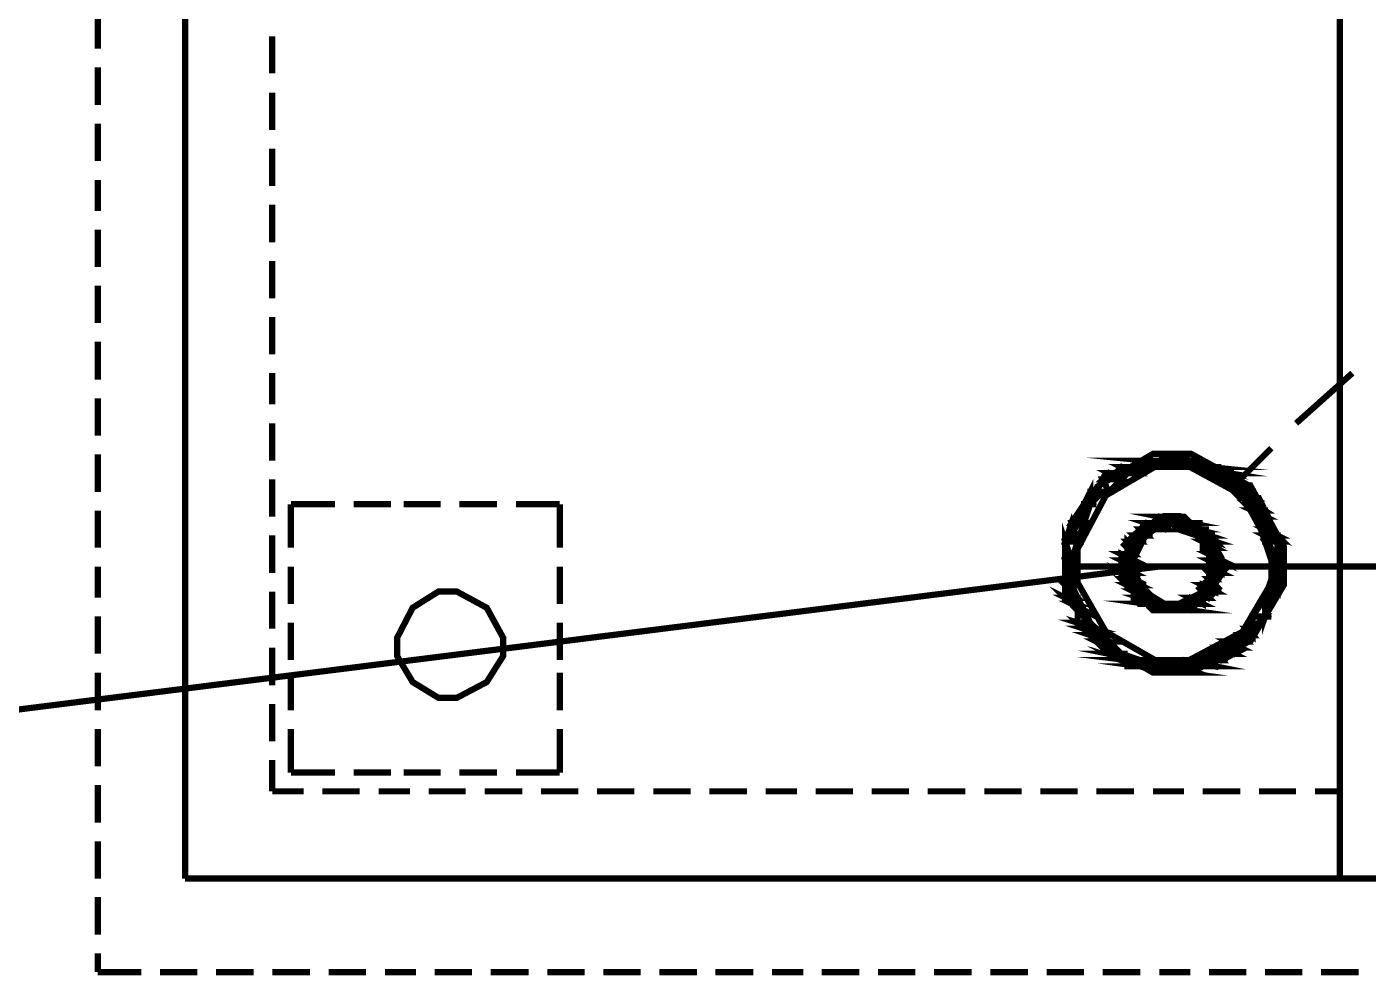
# Model space of a CAD drawing. Extents: x 219 to 1226, y 175 to 465.
# Drawn here: x 942.64 to 951.75, y 291.18 to 297.62 of the extents above; entities that cross this region are included whole.
import ezdxf

# ---------------------------------------------------------------- set-up
doc = ezdxf.new("R2010")
doc.units = 0
doc.header["$MEASUREMENT"] = 0
for name, color, linetype in [('C00-00-00-BLACK', 7, 'Continuous'), ('C00-7E-FF', 150, 'Continuous'), ('CFF-00-00', 1, 'Continuous')]:
    doc.layers.add(name, color=color, linetype=linetype)

msp = doc.modelspace()

# ---------------------------------------------------------------- linework, layer by layer
at = {"layer": 'C00-00-00-BLACK', "const_width": 0.0423}
for points in [[(951.5584, 291.8362), (951.5584, 311.8872)], [(943.7144, 307.5212), (943.7144, 291.8362)], [(943.1214, 297.4742), (943.1214, 297.7292)], [(944.3064, 297.3062), (944.3064, 297.5592)], [(943.1214, 297.0912), (943.1214, 297.3472)], [(944.3064, 296.9212), (944.3064, 297.1752)], [(943.1214, 296.7112), (943.1214, 296.9642)], [(944.3064, 296.5412), (944.3064, 296.7952)], [(943.1214, 296.3722), (943.1214, 296.5822)], [(944.3064, 296.1592), (944.3064, 296.4142)], [(943.1214, 295.9902), (943.1214, 296.2452)], [(944.3064, 295.7792), (944.3064, 296.0322)], [(943.1214, 295.6102), (943.1214, 295.8632)], [(944.3064, 295.3972), (944.3064, 295.6522)], [(943.1214, 295.2252), (943.1214, 295.4832)], [(944.3064, 295.0572), (944.3064, 295.2702)], [(943.1214, 294.8452), (943.1214, 295.0982)], [(944.3064, 294.6752), (944.3064, 294.9292)], [(943.1214, 294.4632), (943.1214, 294.7182)], [(944.3064, 294.2952), (944.3064, 294.5482)], [(944.4334, 294.3792), (944.4334, 294.0832)], [(944.7324, 294.3792), (944.4334, 294.3792)], [(945.1124, 294.3792), (944.8594, 294.3792)], [(945.4514, 294.3792), (945.1984, 294.3792)], [(945.8334, 294.3792), (945.5784, 294.3792)], [(946.2594, 294.3792), (945.9634, 294.3792)], [(946.2594, 294.0832), (946.2594, 294.3792)], [(943.1214, 294.0832), (943.1214, 294.3362)], [(944.3064, 293.9132), (944.3064, 294.1672)], [(943.1214, 293.7442), (943.1214, 293.9562)], [(944.4334, 293.9562), (944.4334, 293.7022)], [(946.2594, 293.7022), (946.2594, 293.9562)], [(944.3064, 293.5332), (944.3064, 293.7862)], [(943.1214, 293.3632), (943.1214, 293.6172)], [(944.4334, 293.5742), (944.4334, 293.3202)], [(946.2594, 293.3202), (946.2594, 293.5742)], [(944.3064, 293.1482), (944.3064, 293.4052)], [(943.1214, 292.9792), (943.1214, 293.2362)], [(944.4334, 293.2362), (944.4334, 292.9792)], [(946.2594, 292.9792), (946.2594, 293.2362)], [(944.3064, 292.7682), (944.3064, 293.0222)], [(943.1214, 292.5982), (943.1214, 292.8522)], [(944.4334, 292.8522), (944.4334, 292.5562)], [(946.2594, 292.5562), (946.2594, 292.8522)], [(944.3064, 292.4292), (944.3064, 292.6412)], [(944.4334, 292.5562), (944.7324, 292.5562)], [(944.8594, 292.5562), (945.1124, 292.5562)], [(945.1984, 292.5562), (945.4514, 292.5562)], [(945.5784, 292.5562), (945.8334, 292.5562)], [(945.9634, 292.5562), (946.2594, 292.5562)], [(943.1214, 292.2172), (943.1214, 292.4722)], [(944.5204, 292.4292), (944.3064, 292.4292)], [(944.9014, 292.4292), (944.6474, 292.4292)], [(945.2414, 292.4292), (945.0284, 292.4292)], [(945.6214, 292.4292), (945.3684, 292.4292)], [(946.0044, 292.4292), (945.7484, 292.4292)], [(946.3864, 292.4292), (946.1324, 292.4292)], [(946.7664, 292.4292), (946.5134, 292.4292)], [(947.1484, 292.4292), (946.8944, 292.4292)], [(947.5314, 292.4292), (947.2754, 292.4292)], [(947.8704, 292.4292), (947.6584, 292.4292)], [(948.2504, 292.4292), (947.9974, 292.4292)], [(948.6324, 292.4292), (948.3784, 292.4292)], [(949.0154, 292.4292), (948.7594, 292.4292)], [(949.3974, 292.4292), (949.1434, 292.4292)], [(949.7774, 292.4292), (949.5244, 292.4292)], [(950.1594, 292.4292), (949.9044, 292.4292)], [(950.4994, 292.4292), (950.2884, 292.4292)], [(950.8814, 292.4292), (950.6274, 292.4292)], [(951.2614, 292.4292), (951.0084, 292.4292)], [(951.5584, 292.4292), (951.3894, 292.4292)], [(943.1214, 291.8362), (943.1214, 292.0902)], [(943.7144, 291.8362), (957.3694, 291.8362)], [(943.1214, 291.4552), (943.1214, 291.7102)], [(943.1214, 291.2012), (943.1214, 291.3282)], [(943.4174, 291.2012), (943.1214, 291.2012)], [(943.7984, 291.2012), (943.5444, 291.2012)], [(944.1804, 291.2012), (943.9254, 291.2012)], [(944.5634, 291.2012), (944.3064, 291.2012)], [(944.9434, 291.2012), (944.6894, 291.2012)], [(945.2824, 291.2012), (945.0714, 291.2012)], [(945.6644, 291.2012), (945.4094, 291.2012)], [(946.0474, 291.2012), (945.7904, 291.2012)], [(946.4294, 291.2012), (946.1744, 291.2012)], [(946.8094, 291.2012), (946.5554, 291.2012)], [(947.1914, 291.2012), (946.9364, 291.2012)], [(947.5744, 291.2012), (947.3174, 291.2012)], [(947.9134, 291.2012), (947.7004, 291.2012)], [(948.2934, 291.2012), (948.0394, 291.2012)], [(948.6754, 291.2012), (948.4204, 291.2012)], [(949.0584, 291.2012), (948.8014, 291.2012)], [(949.4404, 291.2012), (949.1854, 291.2012)], [(949.8204, 291.2012), (949.5664, 291.2012)], [(950.2024, 291.2012), (949.9474, 291.2012)], [(950.5424, 291.2012), (950.3314, 291.2012)], [(950.9244, 291.2012), (950.6694, 291.2012)], [(951.3044, 291.2012), (951.0504, 291.2012)], [(951.6864, 291.2012), (951.4314, 291.2012)]]:
    msp.add_lwpolyline(points, dxfattribs=at)
for points in [[(951.1774, 293.9562), (951.1774, 294.0922), (950.9544, 294.4992), (950.5494, 294.7212), (950.4154, 294.7212), (950.2884, 294.7212), (949.9114, 294.4992), (949.6934, 294.0922), (949.6934, 293.9562), (949.6934, 293.8302), (949.9114, 293.4542), (950.2884, 293.2362), (950.4154, 293.2362), (950.5494, 293.2362), (950.9544, 293.4542), (951.1774, 293.8302), (951.1774, 293.9562)], [(950.5424, 294.6752), (950.2434, 294.6752), (950.6694, 294.6322), (950.5424, 294.6752)], [(950.2434, 294.6752), (950.6694, 294.6322), (950.1594, 294.6322), (950.2434, 294.6752)], [(950.5424, 294.6752), (950.3314, 294.6752), (950.2434, 294.6752), (950.5424, 294.6752)], [(950.4154, 294.7182), (950.5424, 294.6752), (950.3314, 294.6752), (950.4154, 294.7182)], [(950.5424, 294.6322), (950.7974, 294.5912), (950.6694, 294.5912), (950.5424, 294.6322)], [(950.3314, 294.6752), (950.5424, 294.6752), (950.5854, 294.6752), (950.3314, 294.6752)], [(950.6694, 294.5912), (950.8814, 294.5062), (950.7974, 294.5062), (950.6694, 294.5912)], [(951.0934, 293.9562), (951.0934, 294.0772), (950.8964, 294.4392), (950.5354, 294.6352), (950.4154, 294.6352), (950.3044, 294.6352), (949.9694, 294.4392), (949.7774, 294.0772), (949.7774, 293.9562), (949.7774, 293.8462), (949.9694, 293.5122), (950.3044, 293.3202), (950.4154, 293.3202), (950.5354, 293.3202), (950.8964, 293.5122), (951.0934, 293.8462), (951.0934, 293.9562)], [(949.9474, 294.5482), (949.9894, 294.4632), (949.9044, 294.4632), (949.9474, 294.5482)], [(949.9894, 294.5912), (950.0744, 294.5482), (949.9474, 294.5482), (949.9894, 294.5912)], [(950.1164, 294.5912), (949.9894, 294.5912), (950.0744, 294.5482), (950.1164, 294.5912)], [(950.0324, 294.5912), (950.1164, 294.5912), (949.9894, 294.5912), (950.0324, 294.5912)], [(950.2884, 294.6322), (950.0764, 294.6322), (950.1624, 294.5912), (950.2884, 294.6322)], [(950.0764, 294.6322), (950.1624, 294.5912), (950.0354, 294.5912), (950.0764, 294.6322)], [(950.1594, 294.5912), (950.0324, 294.5912), (950.1164, 294.5912), (950.1594, 294.5912)], [(950.1594, 294.6322), (950.7114, 294.6322), (950.1164, 294.6322), (950.1594, 294.6322)], [(950.7114, 294.6322), (950.1164, 294.6322), (950.7114, 294.6322)], [(950.1164, 294.6322), (950.7114, 294.6322), (950.7544, 294.6322), (950.1164, 294.6322)], [(950.2884, 294.6322), (950.3314, 294.6322), (950.1164, 294.6322), (950.2884, 294.6322)], [(950.2884, 294.6322), (950.1164, 294.6322), (950.4154, 294.6322), (950.2884, 294.6322)], [(950.6694, 294.6322), (950.1594, 294.6322), (950.7114, 294.6322), (950.6694, 294.6322)], [(950.7114, 294.6322), (950.5424, 294.6322), (950.7974, 294.5912), (950.7114, 294.6322)], [(950.7114, 294.6322), (950.4154, 294.6322), (950.7114, 294.6322)], [(950.4154, 294.6322), (950.7114, 294.6322), (950.5424, 294.6322), (950.4154, 294.6322)], [(950.7974, 294.5912), (950.6694, 294.5912), (950.8814, 294.5062), (950.7974, 294.5912)], [(950.7974, 294.5912), (950.6694, 294.5912), (950.7974, 294.5912)], [(950.6694, 294.5912), (950.7974, 294.5912), (950.8384, 294.5912), (950.6694, 294.5912)], [(950.7974, 294.5062), (950.9654, 294.4212), (950.8814, 294.4212), (950.7974, 294.5062)], [(949.8634, 294.4632), (949.8634, 294.3792), (949.8204, 294.3792), (949.8634, 294.4632)], [(949.9044, 294.4632), (949.9474, 294.4632), (949.8634, 294.4632), (949.9044, 294.4632)], [(949.9474, 294.4632), (949.8634, 294.4632), (949.8634, 294.3792), (949.9474, 294.4632)], [(949.9894, 294.4632), (949.9044, 294.4632), (949.9474, 294.4632), (949.9894, 294.4632)], [(950.0744, 294.5482), (949.9474, 294.5482), (949.9894, 294.4632), (950.0744, 294.5482)], [(950.9244, 294.5062), (950.7974, 294.5062), (950.9654, 294.4212), (950.9244, 294.5062)], [(950.9244, 294.5062), (950.9654, 294.5062), (950.7974, 294.5062), (950.9244, 294.5062)], [(950.9244, 294.5062), (950.7974, 294.5062), (950.8814, 294.5062), (950.9244, 294.5062)], [(950.9244, 294.4212), (951.0504, 294.3362), (950.9654, 294.3362), (950.9244, 294.4212)], [(949.8204, 294.3792), (949.8204, 294.2522), (949.7364, 294.2522), (949.8204, 294.3792)], [(949.8634, 294.3792), (949.8204, 294.3792), (949.8634, 294.3792)], [(949.8204, 294.3792), (949.8634, 294.3792), (949.9044, 294.3792), (949.8204, 294.3792)], [(949.8634, 294.3792), (949.8204, 294.3792), (949.8204, 294.2522), (949.8634, 294.3792)], [(950.9654, 294.3362), (951.0504, 294.2952), (951.0084, 294.2952), (950.9654, 294.3362)], [(951.0084, 294.4212), (950.9244, 294.4212), (951.0504, 294.3362), (951.0084, 294.4212)], [(950.9654, 294.4212), (950.8814, 294.4212), (951.0084, 294.4212), (950.9654, 294.4212)], [(950.8814, 294.4212), (951.0084, 294.4212), (950.9244, 294.4212), (950.8814, 294.4212)], [(951.0084, 294.2952), (951.0934, 294.2092), (951.0504, 294.2092), (951.0084, 294.2952)], [(949.7364, 294.2522), (949.7774, 294.1252), (949.6934, 294.1252), (949.7364, 294.2522)], [(950.7544, 293.9562), (950.7544, 294.0152), (950.6484, 294.1912), (950.4734, 294.2982), (950.4154, 294.2982), (950.3614, 294.2982), (950.2034, 294.1912), (950.1194, 294.0152), (950.1194, 293.9562), (950.1194, 293.9032), (950.2034, 293.7452), (950.3614, 293.6592), (950.4154, 293.6592), (950.4734, 293.6592), (950.6484, 293.7452), (950.7544, 293.9032), (950.7544, 293.9562)], [(950.4994, 294.2952), (950.3314, 294.2952), (950.5424, 294.2522), (950.4994, 294.2952)], [(950.3314, 294.2952), (950.5424, 294.2522), (950.2884, 294.2522), (950.3314, 294.2952)], [(950.3724, 294.2952), (950.4994, 294.2952), (950.3314, 294.2952), (950.3724, 294.2952)], [(950.4154, 294.2952), (950.4584, 294.2952), (950.3724, 294.2952), (950.4154, 294.2952)], [(950.4584, 294.2952), (950.3724, 294.2952), (950.4994, 294.2952), (950.4584, 294.2952)], [(951.0504, 294.3362), (950.9654, 294.3362), (951.0504, 294.2952), (951.0504, 294.3362)], [(951.0504, 294.2952), (951.0084, 294.2952), (951.0934, 294.2092), (951.0504, 294.2952)], [(949.6934, 294.1252), (949.7364, 293.9982), (949.6934, 293.9982), (949.6934, 294.1252)], [(949.8204, 294.2522), (949.7364, 294.2522), (949.7774, 294.1252), (949.8204, 294.2522)], [(949.8204, 294.2522), (949.7364, 294.2522), (949.8204, 294.2522)], [(949.7364, 294.2522), (949.8204, 294.2522), (949.8634, 294.2522), (949.7364, 294.2522)], [(950.2034, 294.2092), (950.2464, 294.1672), (950.1624, 294.1672), (950.2034, 294.2092)], [(950.4154, 294.2522), (950.2434, 294.2522), (950.3724, 294.2092), (950.4154, 294.2522)], [(950.7114, 293.9562), (950.7114, 294.0092), (950.6264, 294.1682), (950.4654, 294.2522), (950.4134, 294.2522), (950.3684, 294.2522), (950.2374, 294.1682), (950.1594, 294.0092), (950.1594, 293.9562), (950.1594, 293.9132), (950.2374, 293.7822), (950.3684, 293.7022), (950.4134, 293.7022), (950.4654, 293.7022), (950.6264, 293.7822), (950.7114, 293.9132), (950.7114, 293.9562)], [(950.2884, 294.2092), (950.2034, 294.2092), (950.2464, 294.1672), (950.2884, 294.2092)], [(950.2434, 294.2522), (950.3724, 294.2092), (950.2024, 294.2092), (950.2434, 294.2522)], [(950.2884, 294.2092), (950.2024, 294.2092), (950.2884, 294.2092)], [(950.2024, 294.2092), (950.2884, 294.2092), (950.3314, 294.2092), (950.2024, 294.2092)], [(950.2884, 294.2092), (950.3314, 294.2092), (950.2024, 294.2092), (950.2884, 294.2092)], [(950.2884, 294.2092), (950.2024, 294.2092), (950.3724, 294.2092), (950.2884, 294.2092)], [(950.2884, 294.2522), (950.5854, 294.2522), (950.2434, 294.2522), (950.2884, 294.2522)], [(950.5854, 294.2522), (950.2434, 294.2522), (950.5854, 294.2522)], [(950.2434, 294.2522), (950.5854, 294.2522), (950.6274, 294.2522), (950.2434, 294.2522)], [(950.5854, 294.2522), (950.6274, 294.2522), (950.2434, 294.2522), (950.5854, 294.2522)], [(950.5854, 294.2522), (950.2434, 294.2522), (950.5854, 294.2522)], [(950.5854, 294.2522), (950.4154, 294.2522), (950.5854, 294.2092), (950.5854, 294.2522)], [(950.5424, 294.2522), (950.2884, 294.2522), (950.5424, 294.2522)], [(950.2884, 294.2522), (950.5424, 294.2522), (950.5854, 294.2522), (950.2884, 294.2522)], [(950.5424, 294.2522), (950.2884, 294.2522), (950.5854, 294.2522), (950.5424, 294.2522)], [(950.4154, 294.2522), (950.5854, 294.2092), (950.4584, 294.2092), (950.4154, 294.2522)], [(950.6274, 294.2092), (950.5424, 294.2092), (950.6694, 294.1672), (950.6274, 294.2092)], [(950.5854, 294.2092), (950.4584, 294.2092), (950.6274, 294.2092), (950.5854, 294.2092)], [(950.4584, 294.2092), (950.6274, 294.2092), (950.4994, 294.2092), (950.4584, 294.2092)], [(950.5424, 294.2092), (950.6694, 294.1672), (950.5854, 294.1672), (950.5424, 294.2092)], [(950.6274, 294.2092), (950.4994, 294.2092), (950.6274, 294.2092)], [(950.4994, 294.2092), (950.6274, 294.2092), (950.5424, 294.2092), (950.4994, 294.2092)], [(950.5854, 294.1672), (950.7114, 294.1252), (950.6274, 294.1252), (950.5854, 294.1672)], [(950.6274, 294.2092), (950.5424, 294.2092), (950.6274, 294.2092)], [(950.5424, 294.2092), (950.6274, 294.2092), (950.6694, 294.2092), (950.5424, 294.2092)], [(951.0934, 294.2092), (951.0504, 294.2092), (951.1344, 294.1672), (951.0934, 294.2092)], [(951.0504, 294.1252), (951.1344, 293.9982), (951.0934, 293.9982), (951.0504, 294.1252)], [(951.0504, 294.2092), (951.1344, 294.1672), (951.0504, 294.1672), (951.0504, 294.2092)], [(949.7774, 294.1252), (949.6934, 294.1252), (949.7364, 293.9982), (949.7774, 294.1252)], [(949.6934, 294.1252), (949.7774, 294.1252), (949.8204, 294.1252), (949.6934, 294.1252)], [(949.7774, 294.1252), (949.8204, 294.1252), (949.6934, 294.1252), (949.7774, 294.1252)], [(949.6934, 293.9982), (949.7364, 293.8702), (949.6934, 293.8702), (949.6934, 293.9982)], [(950.1594, 294.1672), (950.2024, 294.1252), (950.1164, 294.1252), (950.1594, 294.1672)], [(950.2024, 294.1252), (950.1164, 294.1252), (950.1594, 294.0832), (950.2024, 294.1252)], [(950.1164, 294.1252), (950.1594, 294.0832), (950.1164, 294.0832), (950.1164, 294.1252)], [(950.1164, 294.1252), (950.2024, 294.1252), (950.2434, 294.1252), (950.1164, 294.1252)], [(950.2024, 294.1252), (950.2434, 294.1252), (950.1164, 294.1252), (950.2024, 294.1252)], [(950.1164, 294.0832), (950.1594, 294.0402), (950.1164, 294.0402), (950.1164, 294.0832)], [(950.2434, 294.1672), (950.1594, 294.1672), (950.2024, 294.1252), (950.2434, 294.1672)], [(950.1594, 294.1672), (950.2434, 294.1672), (950.2864, 294.1672), (950.1594, 294.1672)], [(950.2434, 294.1672), (950.2864, 294.1672), (950.1594, 294.1672), (950.2434, 294.1672)], [(950.1594, 294.1672), (950.2434, 294.1672), (950.2864, 294.1672), (950.1594, 294.1672)], [(950.2434, 294.1672), (950.2864, 294.1672), (950.1594, 294.1672), (950.2434, 294.1672)], [(950.6694, 294.1672), (950.5854, 294.1672), (950.7114, 294.1252), (950.6694, 294.1672)], [(950.7114, 294.1252), (950.6274, 294.1252), (950.7114, 294.0832), (950.7114, 294.1252)], [(950.5854, 294.1672), (950.6694, 294.1672), (950.7114, 294.1672), (950.5854, 294.1672)], [(950.6694, 294.1672), (950.7114, 294.1672), (950.5854, 294.1672), (950.6694, 294.1672)], [(950.6274, 294.1252), (950.7114, 294.0832), (950.6274, 294.0832), (950.6274, 294.1252)], [(950.6694, 294.0832), (950.7114, 294.0402), (950.6694, 294.0402), (950.6694, 294.0832)], [(951.1344, 294.1672), (951.0504, 294.1672), (951.1344, 294.1252), (951.1344, 294.1672)], [(951.1344, 294.1252), (951.0504, 294.1252), (951.1344, 293.9982), (951.1344, 294.1252)], [(951.0504, 294.1672), (951.1344, 294.1252), (951.0504, 294.1252), (951.0504, 294.1672)], [(951.0934, 293.9982), (951.1344, 293.8702), (951.0934, 293.8702), (951.0934, 293.9982)], [(950.1594, 294.0402), (950.0744, 294.0402), (950.1594, 293.9982), (950.1594, 294.0402)], [(950.0744, 294.0402), (950.1594, 293.9982), (950.0744, 293.9982), (950.0744, 294.0402)], [(950.1164, 294.0402), (950.1594, 294.0402), (950.0744, 294.0402), (950.1164, 294.0402)], [(950.0744, 293.9982), (950.1594, 293.9562), (950.0744, 293.9562), (950.0744, 293.9982)], [(950.1594, 294.0832), (950.1164, 294.0832), (950.1594, 294.0402), (950.1594, 294.0832)], [(950.1594, 294.0402), (950.1164, 294.0402), (950.1594, 294.0402)], [(950.7114, 294.0402), (950.6694, 294.0402), (950.7544, 293.9982), (950.7114, 294.0402)], [(950.7114, 294.0832), (950.6274, 294.0832), (950.6694, 294.0832), (950.7114, 294.0832)], [(950.6274, 294.0832), (950.7114, 294.0832), (950.7544, 294.0832), (950.6274, 294.0832)], [(950.7114, 294.0832), (950.6694, 294.0832), (950.7114, 294.0402), (950.7114, 294.0832)], [(950.6694, 294.0402), (950.7544, 293.9982), (950.6694, 293.9982), (950.6694, 294.0402)], [(950.7114, 294.0402), (950.6694, 294.0402), (950.7114, 294.0402)], [(950.6694, 294.0402), (950.7114, 294.0402), (950.7544, 294.0402), (950.6694, 294.0402)], [(950.6694, 293.9982), (950.7544, 293.9562), (950.6694, 293.9562), (950.6694, 293.9982)], [(949.7364, 293.9982), (949.6934, 293.9982), (949.7364, 293.8702), (949.7364, 293.9982)], [(949.6934, 293.9982), (949.7364, 293.9982), (949.7774, 293.9982), (949.6934, 293.9982)], [(949.7364, 293.9982), (949.7774, 293.9982), (949.6934, 293.9982), (949.7364, 293.9982)], [(950.0744, 293.9132), (950.1594, 293.8702), (950.1164, 293.8702), (950.0744, 293.9132)], [(950.1594, 293.9982), (950.0744, 293.9982), (950.1594, 293.9562), (950.1594, 293.9982)], [(950.1594, 293.9562), (950.0744, 293.9562), (950.1594, 293.9132), (950.1594, 293.9562)], [(950.0744, 293.9562), (950.1594, 293.9132), (950.0744, 293.9132), (950.0744, 293.9562)], [(950.7544, 293.9982), (950.6694, 293.9982), (950.7544, 293.9562), (950.7544, 293.9982)], [(950.7544, 293.9562), (950.6694, 293.9562), (950.7544, 293.9132), (950.7544, 293.9562)], [(950.6694, 293.9562), (950.7544, 293.9132), (950.6694, 293.9132), (950.6694, 293.9562)], [(950.6694, 293.9562), (950.7544, 293.9562), (950.7974, 293.9562), (950.6694, 293.9562)], [(950.7544, 293.9562), (950.7974, 293.9562), (950.6694, 293.9562), (950.7544, 293.9562)], [(950.6694, 293.9132), (950.7114, 293.8702), (950.6694, 293.8702), (950.6694, 293.9132)], [(951.0934, 293.8702), (951.0934, 293.7442), (951.0504, 293.7442), (951.0934, 293.8702)], [(951.1344, 293.9982), (951.0934, 293.9982), (951.1344, 293.8702), (951.1344, 293.9982)], [(951.0934, 293.9982), (951.1344, 293.9982), (951.1774, 293.9982), (951.0934, 293.9982)], [(951.1344, 293.9982), (951.1774, 293.9982), (951.0934, 293.9982), (951.1344, 293.9982)], [(949.7364, 293.8702), (949.6934, 293.8702), (949.7364, 293.8292), (949.7364, 293.8702)], [(949.7364, 293.8292), (949.6934, 293.8292), (949.7774, 293.7442), (949.7364, 293.8292)], [(949.6934, 293.8702), (949.7364, 293.8292), (949.6934, 293.8292), (949.6934, 293.8702)], [(949.6934, 293.8292), (949.7774, 293.7442), (949.6934, 293.7442), (949.6934, 293.8292)], [(950.1594, 293.9132), (950.0744, 293.9132), (950.1594, 293.8702), (950.1594, 293.9132)], [(950.1164, 293.8292), (950.2024, 293.7862), (950.1594, 293.7862), (950.1164, 293.8292)], [(950.1594, 293.8702), (950.1164, 293.8702), (950.2024, 293.8292), (950.1594, 293.8702)], [(950.2024, 293.8292), (950.1164, 293.8292), (950.2024, 293.7862), (950.2024, 293.8292)], [(950.1594, 293.9132), (950.0744, 293.9132), (950.1594, 293.9132)], [(950.0744, 293.9132), (950.1594, 293.9132), (950.2024, 293.9132), (950.0744, 293.9132)], [(950.1164, 293.8702), (950.2024, 293.8292), (950.1164, 293.8292), (950.1164, 293.8702)], [(950.1594, 293.8702), (950.1164, 293.8702), (950.1594, 293.8702)], [(950.1164, 293.8702), (950.1594, 293.8702), (950.2024, 293.8702), (950.1164, 293.8702)], [(950.2024, 293.8292), (950.1164, 293.8292), (950.2024, 293.8292)], [(950.1164, 293.8292), (950.2024, 293.8292), (950.2434, 293.8292), (950.1164, 293.8292)], [(950.7114, 293.8292), (950.6274, 293.8292), (950.7114, 293.7862), (950.7114, 293.8292)], [(950.6694, 293.8702), (950.7114, 293.8292), (950.6274, 293.8292), (950.6694, 293.8702)], [(950.6274, 293.8292), (950.7114, 293.7862), (950.6274, 293.7862), (950.6274, 293.8292)], [(950.7114, 293.8702), (950.6694, 293.8702), (950.7114, 293.8292), (950.7114, 293.8702)], [(950.7544, 293.9132), (950.6694, 293.9132), (950.7114, 293.8702), (950.7544, 293.9132)], [(950.6694, 293.8702), (950.7114, 293.8702), (950.7544, 293.8702), (950.6694, 293.8702)], [(950.7114, 293.8702), (950.7544, 293.8702), (950.6694, 293.8702), (950.7114, 293.8702)], [(951.0934, 293.8702), (951.1344, 293.8702), (951.1774, 293.8702), (951.0934, 293.8702)], [(951.1344, 293.8702), (951.1774, 293.8702), (951.0934, 293.8702), (951.1344, 293.8702)], [(951.1344, 293.8702), (951.0934, 293.8702), (951.0934, 293.7442), (951.1344, 293.8702)], [(945.8744, 293.4052), (945.8744, 293.4732), (945.7634, 293.6762), (945.5604, 293.7862), (945.4944, 293.7862), (945.4354, 293.7862), (945.2604, 293.6762), (945.1554, 293.4732), (945.1554, 293.4052), (945.1554, 293.3472), (945.2604, 293.1712), (945.4354, 293.0642), (945.4944, 293.0642), (945.5604, 293.0642), (945.7634, 293.1712), (945.8744, 293.3472), (945.8744, 293.4052)], [(949.6934, 293.7442), (949.7774, 293.7022), (949.7364, 293.7022), (949.6934, 293.7442)], [(949.7774, 293.7442), (949.6934, 293.7442), (949.7774, 293.7022), (949.7774, 293.7442)], [(949.7364, 293.7022), (949.8204, 293.6592), (949.7774, 293.6592), (949.7364, 293.7022)], [(950.2024, 293.7862), (950.1594, 293.7862), (950.2434, 293.7442), (950.2024, 293.7862)], [(950.2884, 293.7442), (950.2034, 293.7442), (950.3314, 293.7022), (950.2884, 293.7442)], [(950.1594, 293.7862), (950.2434, 293.7442), (950.1594, 293.7442), (950.1594, 293.7862)], [(950.2434, 293.7442), (950.1594, 293.7442), (950.2434, 293.7442)], [(950.1594, 293.7442), (950.2434, 293.7442), (950.2864, 293.7442), (950.1594, 293.7442)], [(950.2434, 293.7442), (950.1594, 293.7442), (950.2864, 293.7442), (950.2434, 293.7442)], [(950.1594, 293.7442), (950.2864, 293.7442), (950.2024, 293.7442), (950.1594, 293.7442)], [(950.2034, 293.7442), (950.3314, 293.7022), (950.2034, 293.7022), (950.2034, 293.7442)], [(950.5424, 293.7442), (950.6274, 293.7022), (950.4994, 293.7022), (950.5424, 293.7442)], [(950.6274, 293.7442), (950.5424, 293.7442), (950.6274, 293.7022), (950.6274, 293.7442)], [(950.5854, 293.7442), (950.6694, 293.7442), (950.5424, 293.7442), (950.5854, 293.7442)], [(950.6274, 293.7442), (950.6694, 293.7442), (950.5424, 293.7442), (950.6274, 293.7442)], [(950.6274, 293.7442), (950.5424, 293.7442), (950.6694, 293.7442), (950.6274, 293.7442)], [(950.6274, 293.7862), (950.6694, 293.7442), (950.5854, 293.7442), (950.6274, 293.7862)], [(950.6694, 293.7442), (950.5854, 293.7442), (950.6694, 293.7442)], [(950.7114, 293.7862), (950.6274, 293.7862), (950.6694, 293.7442), (950.7114, 293.7862)], [(950.7114, 293.7862), (950.6274, 293.7862), (950.7114, 293.7862)], [(950.6274, 293.7862), (950.7114, 293.7862), (950.7544, 293.7862), (950.6274, 293.7862)], [(951.0504, 293.7442), (951.0504, 293.6172), (950.9654, 293.6172), (951.0504, 293.7442)], [(951.0504, 293.7442), (951.0934, 293.7442), (951.1344, 293.7442), (951.0504, 293.7442)], [(951.0934, 293.7442), (951.1344, 293.7442), (951.0504, 293.7442), (951.0934, 293.7442)], [(951.0934, 293.7442), (951.0504, 293.7442), (951.0504, 293.6172), (951.0934, 293.7442)], [(949.7774, 293.7022), (949.7364, 293.7022), (949.8204, 293.6592), (949.7774, 293.7022)], [(949.8204, 293.6592), (949.7774, 293.6592), (949.8634, 293.5742), (949.8204, 293.6592)], [(949.7774, 293.6592), (949.8634, 293.5742), (949.7774, 293.5742), (949.7774, 293.6592)], [(950.5854, 293.7022), (950.2464, 293.7022), (950.5424, 293.6592), (950.5854, 293.7022)], [(950.2024, 293.7022), (950.3704, 293.7022), (950.4134, 293.7022), (950.2024, 293.7022)], [(950.3704, 293.7022), (950.4134, 293.7022), (950.2024, 293.7022), (950.3704, 293.7022)], [(950.3724, 293.7022), (950.4154, 293.7022), (950.2034, 293.7022), (950.3724, 293.7022)], [(950.3724, 293.7022), (950.2034, 293.7022), (950.3314, 293.7022), (950.3724, 293.7022)], [(950.3724, 293.7022), (950.2034, 293.7022), (950.4154, 293.7022), (950.3724, 293.7022)], [(950.2034, 293.7022), (950.4154, 293.7022), (950.2464, 293.7022), (950.2034, 293.7022)], [(950.2464, 293.7022), (950.5424, 293.6592), (950.2884, 293.6592), (950.2464, 293.7022)], [(950.2434, 293.7022), (950.5854, 293.7022), (950.6274, 293.7022), (950.2434, 293.7022)], [(950.5854, 293.7022), (950.6274, 293.7022), (950.2434, 293.7022), (950.5854, 293.7022)], [(950.5424, 293.6592), (950.2884, 293.6592), (950.4994, 293.6592), (950.5424, 293.6592)], [(950.2884, 293.6592), (950.4994, 293.6592), (950.3314, 293.6592), (950.2884, 293.6592)], [(950.4994, 293.6592), (950.3314, 293.6592), (950.4994, 293.6592)], [(950.3314, 293.6592), (950.4994, 293.6592), (950.5424, 293.6592), (950.3314, 293.6592)], [(950.4584, 293.6592), (950.3724, 293.6592), (950.3314, 293.6592), (950.4584, 293.6592)], [(950.3314, 293.6592), (950.4994, 293.6592), (950.4584, 293.6592), (950.3314, 293.6592)], [(950.4584, 293.6592), (950.4994, 293.6592), (950.3724, 293.6592), (950.4584, 293.6592)], [(950.4584, 293.7022), (950.5854, 293.7022), (950.4154, 293.7022), (950.4584, 293.7022)], [(950.4994, 293.7022), (950.6274, 293.7022), (950.4584, 293.7022), (950.4994, 293.7022)], [(950.5854, 293.7022), (950.6274, 293.7022), (950.4584, 293.7022), (950.5854, 293.7022)], [(950.5854, 293.7022), (950.4584, 293.7022), (950.6274, 293.7022), (950.5854, 293.7022)], [(950.5854, 293.7022), (950.4584, 293.7022), (950.5854, 293.7022)], [(950.6274, 293.7022), (950.4994, 293.7022), (950.6274, 293.7022)], [(950.9654, 293.6172), (950.9654, 293.5332), (950.9244, 293.5332), (950.9654, 293.6172)], [(949.8634, 293.5742), (949.7774, 293.5742), (949.9044, 293.5332), (949.8634, 293.5742)], [(949.7774, 293.5742), (949.9044, 293.5332), (949.8204, 293.5332), (949.7774, 293.5742)], [(949.8204, 293.5332), (949.9474, 293.4902), (949.8634, 293.4902), (949.8204, 293.5332)], [(951.0504, 293.6172), (950.9654, 293.6172), (951.0504, 293.6172)], [(950.9654, 293.6172), (951.0504, 293.6172), (951.0934, 293.6172), (950.9654, 293.6172)], [(951.0504, 293.6172), (950.9654, 293.6172), (950.9654, 293.5332), (951.0504, 293.6172)], [(949.9044, 293.5332), (949.8204, 293.5332), (949.9474, 293.4902), (949.9044, 293.5332)], [(949.9474, 293.4902), (949.8634, 293.4902), (949.9894, 293.4472), (949.9474, 293.4902)], [(949.8634, 293.4902), (949.9894, 293.4472), (949.9044, 293.4472), (949.8634, 293.4902)], [(949.9044, 293.4472), (950.0744, 293.3632), (949.9894, 293.3632), (949.9044, 293.4472)], [(950.8814, 293.4902), (950.9244, 293.4472), (950.7974, 293.4472), (950.8814, 293.4902)], [(950.9244, 293.5332), (950.9654, 293.4902), (950.8814, 293.4902), (950.9244, 293.5332)], [(950.9654, 293.4902), (950.8814, 293.4902), (950.9244, 293.4472), (950.9654, 293.4902)], [(950.9654, 293.5332), (950.9244, 293.5332), (950.9654, 293.4902), (950.9654, 293.5332)], [(950.0744, 293.3632), (949.9894, 293.3632), (950.2024, 293.3202), (950.0744, 293.3632)], [(949.9894, 293.4472), (949.9044, 293.4472), (950.0744, 293.3632), (949.9894, 293.4472)], [(949.9894, 293.3632), (950.2024, 293.3202), (950.0744, 293.3202), (949.9894, 293.3632)], [(950.7544, 293.4052), (950.8384, 293.3632), (950.7114, 293.3632), (950.7544, 293.4052)], [(950.8814, 293.4052), (950.7544, 293.4052), (950.8384, 293.3632), (950.8814, 293.4052)], [(950.7974, 293.4472), (950.8814, 293.4052), (950.7544, 293.4052), (950.7974, 293.4472)], [(950.9244, 293.4472), (950.7974, 293.4472), (950.8814, 293.4052), (950.9244, 293.4472)], [(950.3314, 293.3202), (950.1164, 293.3202), (950.4584, 293.2782), (950.3314, 293.3202)], [(950.2024, 293.2782), (950.5854, 293.2782), (950.4994, 293.2362), (950.2024, 293.2782)], [(950.2024, 293.2782), (950.3314, 293.2362), (950.4994, 293.2362), (950.2024, 293.2782)], [(950.0744, 293.3632), (949.9894, 293.3632), (950.0744, 293.3632)], [(949.9894, 293.3632), (950.0744, 293.3632), (950.1164, 293.3632), (949.9894, 293.3632)], [(950.2884, 293.3202), (950.3314, 293.3202), (950.0744, 293.3202), (950.2884, 293.3202)], [(950.2884, 293.3202), (950.0744, 293.3202), (950.2024, 293.3202), (950.2884, 293.3202)], [(950.2884, 293.3202), (950.0744, 293.3202), (950.3314, 293.3202), (950.2884, 293.3202)], [(950.0744, 293.3202), (950.3314, 293.3202), (950.1164, 293.3202), (950.0744, 293.3202)], [(950.1164, 293.3202), (950.4584, 293.2782), (950.1164, 293.2782), (950.1164, 293.3202)], [(950.7114, 293.2782), (950.1164, 293.2782), (950.6274, 293.2782), (950.7114, 293.2782)], [(950.1164, 293.2782), (950.6274, 293.2782), (950.2024, 293.2782), (950.1164, 293.2782)], [(950.5854, 293.2782), (950.6274, 293.2782), (950.2024, 293.2782), (950.5854, 293.2782)], [(950.5854, 293.2782), (950.2024, 293.2782), (950.6274, 293.2782), (950.5854, 293.2782)], [(950.7114, 293.3202), (950.4994, 293.3202), (950.7114, 293.2782), (950.7114, 293.3202)], [(950.4994, 293.3202), (950.7114, 293.2782), (950.4584, 293.2782), (950.4994, 293.3202)], [(950.7114, 293.3632), (950.7544, 293.3202), (950.5854, 293.3202), (950.7114, 293.3632)], [(950.5854, 293.3202), (950.7114, 293.3202), (950.4994, 293.3202), (950.5854, 293.3202)], [(950.7544, 293.3202), (950.5854, 293.3202), (950.7544, 293.3202)], [(950.5854, 293.3202), (950.7544, 293.3202), (950.7974, 293.3202), (950.5854, 293.3202)], [(950.7544, 293.3202), (950.5854, 293.3202), (950.7114, 293.3202), (950.7544, 293.3202)], [(950.8384, 293.3632), (950.7114, 293.3632), (950.7544, 293.3202), (950.8384, 293.3632)], [(950.3314, 293.2362), (950.4994, 293.2362), (950.3724, 293.2362), (950.3314, 293.2362)]]:
    msp.add_lwpolyline(points, close=True, dxfattribs=at)
at = {"layer": 'C00-00-00-BLACK'}
for points in [[(950.2434, 294.6752), (950.6694, 294.6322), (950.1594, 294.6322), (950.2434, 294.6752)], [(950.5424, 294.6752), (950.3314, 294.6752), (950.2434, 294.6752), (950.5424, 294.6752)], [(950.5424, 294.6752), (950.2434, 294.6752), (950.6694, 294.6322), (950.5424, 294.6752)], [(950.4154, 294.7182), (950.5424, 294.6752), (950.3314, 294.6752), (950.4154, 294.7182)], [(950.3314, 294.6752), (950.5424, 294.6752), (950.5854, 294.6752), (950.3314, 294.6752)], [(949.9894, 294.5912), (950.0744, 294.5482), (949.9474, 294.5482), (949.9894, 294.5912)], [(950.0324, 294.5912), (950.1164, 294.5912), (949.9894, 294.5912), (950.0324, 294.5912)], [(950.1164, 294.5912), (949.9894, 294.5912), (950.0744, 294.5482), (950.1164, 294.5912)], [(950.1594, 294.5912), (950.0324, 294.5912), (950.1164, 294.5912), (950.1594, 294.5912)], [(950.0764, 294.6322), (950.1624, 294.5912), (950.0354, 294.5912), (950.0764, 294.6322)], [(950.2884, 294.6322), (950.0764, 294.6322), (950.1624, 294.5912), (950.2884, 294.6322)], [(950.1594, 294.6322), (950.7114, 294.6322), (950.1164, 294.6322), (950.1594, 294.6322)], [(950.7114, 294.6322), (950.1164, 294.6322), (950.7114, 294.6322)], [(950.1164, 294.6322), (950.7114, 294.6322), (950.7544, 294.6322), (950.1164, 294.6322)], [(950.2884, 294.6322), (950.3314, 294.6322), (950.1164, 294.6322), (950.2884, 294.6322)], [(950.2884, 294.6322), (950.1164, 294.6322), (950.4154, 294.6322), (950.2884, 294.6322)], [(950.6694, 294.6322), (950.1594, 294.6322), (950.7114, 294.6322), (950.6694, 294.6322)], [(950.7114, 294.6322), (950.4154, 294.6322), (950.7114, 294.6322)], [(950.4154, 294.6322), (950.7114, 294.6322), (950.5424, 294.6322), (950.4154, 294.6322)], [(950.7114, 294.6322), (950.5424, 294.6322), (950.7974, 294.5912), (950.7114, 294.6322)], [(950.5424, 294.6322), (950.7974, 294.5912), (950.6694, 294.5912), (950.5424, 294.6322)], [(950.7974, 294.5912), (950.6694, 294.5912), (950.7974, 294.5912)], [(950.6694, 294.5912), (950.7974, 294.5912), (950.8384, 294.5912), (950.6694, 294.5912)], [(950.7974, 294.5912), (950.6694, 294.5912), (950.8814, 294.5062), (950.7974, 294.5912)], [(950.6694, 294.5912), (950.8814, 294.5062), (950.7974, 294.5062), (950.6694, 294.5912)], [(949.9474, 294.5482), (949.9894, 294.4632), (949.9044, 294.4632), (949.9474, 294.5482)], [(950.0744, 294.5482), (949.9474, 294.5482), (949.9894, 294.4632), (950.0744, 294.5482)], [(950.9244, 294.5062), (950.9654, 294.5062), (950.7974, 294.5062), (950.9244, 294.5062)], [(950.9244, 294.5062), (950.7974, 294.5062), (950.8814, 294.5062), (950.9244, 294.5062)], [(950.9244, 294.5062), (950.7974, 294.5062), (950.9654, 294.4212), (950.9244, 294.5062)], [(950.7974, 294.5062), (950.9654, 294.4212), (950.8814, 294.4212), (950.7974, 294.5062)], [(949.8634, 294.4632), (949.8634, 294.3792), (949.8204, 294.3792), (949.8634, 294.4632)], [(949.9044, 294.4632), (949.9474, 294.4632), (949.8634, 294.4632), (949.9044, 294.4632)], [(949.9474, 294.4632), (949.8634, 294.4632), (949.8634, 294.3792), (949.9474, 294.4632)], [(949.9894, 294.4632), (949.9044, 294.4632), (949.9474, 294.4632), (949.9894, 294.4632)], [(950.9654, 294.4212), (950.8814, 294.4212), (951.0084, 294.4212), (950.9654, 294.4212)], [(950.8814, 294.4212), (951.0084, 294.4212), (950.9244, 294.4212), (950.8814, 294.4212)], [(951.0084, 294.4212), (950.9244, 294.4212), (951.0504, 294.3362), (951.0084, 294.4212)], [(950.9244, 294.4212), (951.0504, 294.3362), (950.9654, 294.3362), (950.9244, 294.4212)], [(949.8204, 294.3792), (949.8204, 294.2522), (949.7364, 294.2522), (949.8204, 294.3792)], [(949.8634, 294.3792), (949.8204, 294.3792), (949.8634, 294.3792)], [(949.8204, 294.3792), (949.8634, 294.3792), (949.9044, 294.3792), (949.8204, 294.3792)], [(949.8634, 294.3792), (949.8204, 294.3792), (949.8204, 294.2522), (949.8634, 294.3792)], [(951.0504, 294.3362), (950.9654, 294.3362), (951.0504, 294.2952), (951.0504, 294.3362)], [(950.9654, 294.3362), (951.0504, 294.2952), (951.0084, 294.2952), (950.9654, 294.3362)], [(949.7364, 294.2522), (949.7774, 294.1252), (949.6934, 294.1252), (949.7364, 294.2522)], [(949.8204, 294.2522), (949.7364, 294.2522), (949.8204, 294.2522)], [(949.7364, 294.2522), (949.8204, 294.2522), (949.8634, 294.2522), (949.7364, 294.2522)], [(949.8204, 294.2522), (949.7364, 294.2522), (949.7774, 294.1252), (949.8204, 294.2522)], [(950.2034, 294.2092), (950.2464, 294.1672), (950.1624, 294.1672), (950.2034, 294.2092)], [(950.2434, 294.2522), (950.3724, 294.2092), (950.2024, 294.2092), (950.2434, 294.2522)], [(950.2884, 294.2092), (950.2024, 294.2092), (950.2884, 294.2092)], [(950.2024, 294.2092), (950.2884, 294.2092), (950.3314, 294.2092), (950.2024, 294.2092)], [(950.2884, 294.2092), (950.3314, 294.2092), (950.2024, 294.2092), (950.2884, 294.2092)], [(950.2884, 294.2092), (950.2024, 294.2092), (950.3724, 294.2092), (950.2884, 294.2092)], [(950.2884, 294.2092), (950.2034, 294.2092), (950.2464, 294.1672), (950.2884, 294.2092)], [(950.2884, 294.2522), (950.5854, 294.2522), (950.2434, 294.2522), (950.2884, 294.2522)], [(950.5854, 294.2522), (950.2434, 294.2522), (950.5854, 294.2522)], [(950.2434, 294.2522), (950.5854, 294.2522), (950.6274, 294.2522), (950.2434, 294.2522)], [(950.5854, 294.2522), (950.6274, 294.2522), (950.2434, 294.2522), (950.5854, 294.2522)], [(950.5854, 294.2522), (950.2434, 294.2522), (950.5854, 294.2522)], [(950.4154, 294.2522), (950.2434, 294.2522), (950.3724, 294.2092), (950.4154, 294.2522)], [(950.3314, 294.2952), (950.5424, 294.2522), (950.2884, 294.2522), (950.3314, 294.2952)], [(950.5424, 294.2522), (950.2884, 294.2522), (950.5424, 294.2522)], [(950.2884, 294.2522), (950.5424, 294.2522), (950.5854, 294.2522), (950.2884, 294.2522)], [(950.5424, 294.2522), (950.2884, 294.2522), (950.5854, 294.2522), (950.5424, 294.2522)], [(950.3724, 294.2952), (950.4994, 294.2952), (950.3314, 294.2952), (950.3724, 294.2952)], [(950.4994, 294.2952), (950.3314, 294.2952), (950.5424, 294.2522), (950.4994, 294.2952)], [(950.4154, 294.2952), (950.4584, 294.2952), (950.3724, 294.2952), (950.4154, 294.2952)], [(950.4584, 294.2952), (950.3724, 294.2952), (950.4994, 294.2952), (950.4584, 294.2952)], [(950.5854, 294.2522), (950.4154, 294.2522), (950.5854, 294.2092), (950.5854, 294.2522)], [(950.4154, 294.2522), (950.5854, 294.2092), (950.4584, 294.2092), (950.4154, 294.2522)], [(950.5854, 294.2092), (950.4584, 294.2092), (950.6274, 294.2092), (950.5854, 294.2092)], [(950.4584, 294.2092), (950.6274, 294.2092), (950.4994, 294.2092), (950.4584, 294.2092)], [(950.6274, 294.2092), (950.4994, 294.2092), (950.6274, 294.2092)], [(950.4994, 294.2092), (950.6274, 294.2092), (950.5424, 294.2092), (950.4994, 294.2092)], [(950.6274, 294.2092), (950.5424, 294.2092), (950.6274, 294.2092)], [(950.5424, 294.2092), (950.6274, 294.2092), (950.6694, 294.2092), (950.5424, 294.2092)], [(950.6274, 294.2092), (950.5424, 294.2092), (950.6694, 294.1672), (950.6274, 294.2092)], [(950.5424, 294.2092), (950.6694, 294.1672), (950.5854, 294.1672), (950.5424, 294.2092)], [(951.0504, 294.2952), (951.0084, 294.2952), (951.0934, 294.2092), (951.0504, 294.2952)], [(951.0084, 294.2952), (951.0934, 294.2092), (951.0504, 294.2092), (951.0084, 294.2952)], [(951.0934, 294.2092), (951.0504, 294.2092), (951.1344, 294.1672), (951.0934, 294.2092)], [(951.0504, 294.2092), (951.1344, 294.1672), (951.0504, 294.1672), (951.0504, 294.2092)], [(949.6934, 294.1252), (949.7774, 294.1252), (949.8204, 294.1252), (949.6934, 294.1252)], [(949.7774, 294.1252), (949.8204, 294.1252), (949.6934, 294.1252), (949.7774, 294.1252)], [(949.7774, 294.1252), (949.6934, 294.1252), (949.7364, 293.9982), (949.7774, 294.1252)], [(949.6934, 294.1252), (949.7364, 293.9982), (949.6934, 293.9982), (949.6934, 294.1252)], [(950.1594, 294.1672), (950.2024, 294.1252), (950.1164, 294.1252), (950.1594, 294.1672)], [(950.1164, 294.1252), (950.2024, 294.1252), (950.2434, 294.1252), (950.1164, 294.1252)], [(950.2024, 294.1252), (950.2434, 294.1252), (950.1164, 294.1252), (950.2024, 294.1252)], [(950.2024, 294.1252), (950.1164, 294.1252), (950.1594, 294.0832), (950.2024, 294.1252)], [(950.1164, 294.1252), (950.1594, 294.0832), (950.1164, 294.0832), (950.1164, 294.1252)], [(950.1594, 294.1672), (950.2434, 294.1672), (950.2864, 294.1672), (950.1594, 294.1672)], [(950.2434, 294.1672), (950.2864, 294.1672), (950.1594, 294.1672), (950.2434, 294.1672)], [(950.1594, 294.1672), (950.2434, 294.1672), (950.2864, 294.1672), (950.1594, 294.1672)], [(950.2434, 294.1672), (950.2864, 294.1672), (950.1594, 294.1672), (950.2434, 294.1672)], [(950.2434, 294.1672), (950.1594, 294.1672), (950.2024, 294.1252), (950.2434, 294.1672)], [(950.5854, 294.1672), (950.6694, 294.1672), (950.7114, 294.1672), (950.5854, 294.1672)], [(950.6694, 294.1672), (950.7114, 294.1672), (950.5854, 294.1672), (950.6694, 294.1672)], [(950.6694, 294.1672), (950.5854, 294.1672), (950.7114, 294.1252), (950.6694, 294.1672)], [(950.5854, 294.1672), (950.7114, 294.1252), (950.6274, 294.1252), (950.5854, 294.1672)], [(950.7114, 294.1252), (950.6274, 294.1252), (950.7114, 294.0832), (950.7114, 294.1252)], [(950.6274, 294.1252), (950.7114, 294.0832), (950.6274, 294.0832), (950.6274, 294.1252)], [(951.1344, 294.1672), (951.0504, 294.1672), (951.1344, 294.1252), (951.1344, 294.1672)], [(951.0504, 294.1672), (951.1344, 294.1252), (951.0504, 294.1252), (951.0504, 294.1672)], [(951.1344, 294.1252), (951.0504, 294.1252), (951.1344, 293.9982), (951.1344, 294.1252)], [(951.0504, 294.1252), (951.1344, 293.9982), (951.0934, 293.9982), (951.0504, 294.1252)], [(950.1164, 294.0402), (950.1594, 294.0402), (950.0744, 294.0402), (950.1164, 294.0402)], [(950.1594, 294.0402), (950.0744, 294.0402), (950.1594, 293.9982), (950.1594, 294.0402)], [(950.0744, 294.0402), (950.1594, 293.9982), (950.0744, 293.9982), (950.0744, 294.0402)], [(950.1594, 294.0832), (950.1164, 294.0832), (950.1594, 294.0402), (950.1594, 294.0832)], [(950.1164, 294.0832), (950.1594, 294.0402), (950.1164, 294.0402), (950.1164, 294.0832)], [(950.1594, 294.0402), (950.1164, 294.0402), (950.1594, 294.0402)], [(950.7114, 294.0832), (950.6274, 294.0832), (950.6694, 294.0832), (950.7114, 294.0832)], [(950.6274, 294.0832), (950.7114, 294.0832), (950.7544, 294.0832), (950.6274, 294.0832)], [(950.7114, 294.0832), (950.6694, 294.0832), (950.7114, 294.0402), (950.7114, 294.0832)], [(950.6694, 294.0832), (950.7114, 294.0402), (950.6694, 294.0402), (950.6694, 294.0832)], [(950.7114, 294.0402), (950.6694, 294.0402), (950.7114, 294.0402)], [(950.6694, 294.0402), (950.7114, 294.0402), (950.7544, 294.0402), (950.6694, 294.0402)], [(950.7114, 294.0402), (950.6694, 294.0402), (950.7544, 293.9982), (950.7114, 294.0402)], [(950.6694, 294.0402), (950.7544, 293.9982), (950.6694, 293.9982), (950.6694, 294.0402)], [(949.6934, 293.9982), (949.7364, 293.9982), (949.7774, 293.9982), (949.6934, 293.9982)], [(949.7364, 293.9982), (949.7774, 293.9982), (949.6934, 293.9982), (949.7364, 293.9982)], [(949.7364, 293.9982), (949.6934, 293.9982), (949.7364, 293.8702), (949.7364, 293.9982)], [(949.6934, 293.9982), (949.7364, 293.8702), (949.6934, 293.8702), (949.6934, 293.9982)], [(950.1594, 293.9982), (950.0744, 293.9982), (950.1594, 293.9562), (950.1594, 293.9982)], [(950.0744, 293.9982), (950.1594, 293.9562), (950.0744, 293.9562), (950.0744, 293.9982)], [(950.1594, 293.9562), (950.0744, 293.9562), (950.1594, 293.9132), (950.1594, 293.9562)], [(950.0744, 293.9562), (950.1594, 293.9132), (950.0744, 293.9132), (950.0744, 293.9562)], [(950.7544, 293.9982), (950.6694, 293.9982), (950.7544, 293.9562), (950.7544, 293.9982)], [(950.6694, 293.9982), (950.7544, 293.9562), (950.6694, 293.9562), (950.6694, 293.9982)], [(950.6694, 293.9562), (950.7544, 293.9562), (950.7974, 293.9562), (950.6694, 293.9562)], [(950.7544, 293.9562), (950.7974, 293.9562), (950.6694, 293.9562), (950.7544, 293.9562)], [(950.7544, 293.9562), (950.6694, 293.9562), (950.7544, 293.9132), (950.7544, 293.9562)], [(950.6694, 293.9562), (950.7544, 293.9132), (950.6694, 293.9132), (950.6694, 293.9562)], [(951.0934, 293.9982), (951.1344, 293.9982), (951.1774, 293.9982), (951.0934, 293.9982)], [(951.1344, 293.9982), (951.1774, 293.9982), (951.0934, 293.9982), (951.1344, 293.9982)], [(951.1344, 293.9982), (951.0934, 293.9982), (951.1344, 293.8702), (951.1344, 293.9982)], [(951.0934, 293.9982), (951.1344, 293.8702), (951.0934, 293.8702), (951.0934, 293.9982)], [(949.7364, 293.8702), (949.6934, 293.8702), (949.7364, 293.8292), (949.7364, 293.8702)], [(949.6934, 293.8702), (949.7364, 293.8292), (949.6934, 293.8292), (949.6934, 293.8702)], [(950.1594, 293.9132), (950.0744, 293.9132), (950.1594, 293.9132)], [(950.0744, 293.9132), (950.1594, 293.9132), (950.2024, 293.9132), (950.0744, 293.9132)], [(950.1594, 293.9132), (950.0744, 293.9132), (950.1594, 293.8702), (950.1594, 293.9132)], [(950.0744, 293.9132), (950.1594, 293.8702), (950.1164, 293.8702), (950.0744, 293.9132)], [(950.1594, 293.8702), (950.1164, 293.8702), (950.1594, 293.8702)], [(950.1164, 293.8702), (950.1594, 293.8702), (950.2024, 293.8702), (950.1164, 293.8702)], [(950.1594, 293.8702), (950.1164, 293.8702), (950.2024, 293.8292), (950.1594, 293.8702)], [(950.1164, 293.8702), (950.2024, 293.8292), (950.1164, 293.8292), (950.1164, 293.8702)], [(950.6694, 293.8702), (950.7114, 293.8292), (950.6274, 293.8292), (950.6694, 293.8702)], [(950.7544, 293.9132), (950.6694, 293.9132), (950.7114, 293.8702), (950.7544, 293.9132)], [(950.6694, 293.9132), (950.7114, 293.8702), (950.6694, 293.8702), (950.6694, 293.9132)], [(950.6694, 293.8702), (950.7114, 293.8702), (950.7544, 293.8702), (950.6694, 293.8702)], [(950.7114, 293.8702), (950.7544, 293.8702), (950.6694, 293.8702), (950.7114, 293.8702)], [(950.7114, 293.8702), (950.6694, 293.8702), (950.7114, 293.8292), (950.7114, 293.8702)], [(951.0934, 293.8702), (951.0934, 293.7442), (951.0504, 293.7442), (951.0934, 293.8702)], [(951.0934, 293.8702), (951.1344, 293.8702), (951.1774, 293.8702), (951.0934, 293.8702)], [(951.1344, 293.8702), (951.1774, 293.8702), (951.0934, 293.8702), (951.1344, 293.8702)], [(951.1344, 293.8702), (951.0934, 293.8702), (951.0934, 293.7442), (951.1344, 293.8702)], [(949.7364, 293.8292), (949.6934, 293.8292), (949.7774, 293.7442), (949.7364, 293.8292)], [(949.6934, 293.8292), (949.7774, 293.7442), (949.6934, 293.7442), (949.6934, 293.8292)], [(950.2024, 293.8292), (950.1164, 293.8292), (950.2024, 293.8292)], [(950.1164, 293.8292), (950.2024, 293.8292), (950.2434, 293.8292), (950.1164, 293.8292)], [(950.2024, 293.8292), (950.1164, 293.8292), (950.2024, 293.7862), (950.2024, 293.8292)], [(950.1164, 293.8292), (950.2024, 293.7862), (950.1594, 293.7862), (950.1164, 293.8292)], [(950.2024, 293.7862), (950.1594, 293.7862), (950.2434, 293.7442), (950.2024, 293.7862)], [(950.1594, 293.7862), (950.2434, 293.7442), (950.1594, 293.7442), (950.1594, 293.7862)], [(950.6274, 293.7862), (950.6694, 293.7442), (950.5854, 293.7442), (950.6274, 293.7862)], [(950.7114, 293.8292), (950.6274, 293.8292), (950.7114, 293.7862), (950.7114, 293.8292)], [(950.6274, 293.8292), (950.7114, 293.7862), (950.6274, 293.7862), (950.6274, 293.8292)], [(950.7114, 293.7862), (950.6274, 293.7862), (950.7114, 293.7862)], [(950.6274, 293.7862), (950.7114, 293.7862), (950.7544, 293.7862), (950.6274, 293.7862)], [(950.7114, 293.7862), (950.6274, 293.7862), (950.6694, 293.7442), (950.7114, 293.7862)], [(949.7774, 293.7442), (949.6934, 293.7442), (949.7774, 293.7022), (949.7774, 293.7442)], [(949.6934, 293.7442), (949.7774, 293.7022), (949.7364, 293.7022), (949.6934, 293.7442)], [(949.7774, 293.7022), (949.7364, 293.7022), (949.8204, 293.6592), (949.7774, 293.7022)], [(949.7364, 293.7022), (949.8204, 293.6592), (949.7774, 293.6592), (949.7364, 293.7022)], [(950.2434, 293.7442), (950.1594, 293.7442), (950.2434, 293.7442)], [(950.1594, 293.7442), (950.2434, 293.7442), (950.2864, 293.7442), (950.1594, 293.7442)], [(950.2434, 293.7442), (950.1594, 293.7442), (950.2864, 293.7442), (950.2434, 293.7442)], [(950.1594, 293.7442), (950.2864, 293.7442), (950.2024, 293.7442), (950.1594, 293.7442)], [(950.2024, 293.7022), (950.3704, 293.7022), (950.4134, 293.7022), (950.2024, 293.7022)], [(950.3704, 293.7022), (950.4134, 293.7022), (950.2024, 293.7022), (950.3704, 293.7022)], [(950.2884, 293.7442), (950.2034, 293.7442), (950.3314, 293.7022), (950.2884, 293.7442)], [(950.2034, 293.7442), (950.3314, 293.7022), (950.2034, 293.7022), (950.2034, 293.7442)], [(950.3724, 293.7022), (950.4154, 293.7022), (950.2034, 293.7022), (950.3724, 293.7022)], [(950.3724, 293.7022), (950.2034, 293.7022), (950.3314, 293.7022), (950.3724, 293.7022)], [(950.3724, 293.7022), (950.2034, 293.7022), (950.4154, 293.7022), (950.3724, 293.7022)], [(950.2034, 293.7022), (950.4154, 293.7022), (950.2464, 293.7022), (950.2034, 293.7022)], [(950.2434, 293.7022), (950.5854, 293.7022), (950.6274, 293.7022), (950.2434, 293.7022)], [(950.5854, 293.7022), (950.6274, 293.7022), (950.2434, 293.7022), (950.5854, 293.7022)], [(950.5854, 293.7022), (950.2464, 293.7022), (950.5424, 293.6592), (950.5854, 293.7022)], [(950.2464, 293.7022), (950.5424, 293.6592), (950.2884, 293.6592), (950.2464, 293.7022)], [(950.4584, 293.7022), (950.5854, 293.7022), (950.4154, 293.7022), (950.4584, 293.7022)], [(950.4994, 293.7022), (950.6274, 293.7022), (950.4584, 293.7022), (950.4994, 293.7022)], [(950.5854, 293.7022), (950.6274, 293.7022), (950.4584, 293.7022), (950.5854, 293.7022)], [(950.5854, 293.7022), (950.4584, 293.7022), (950.6274, 293.7022), (950.5854, 293.7022)], [(950.5854, 293.7022), (950.4584, 293.7022), (950.5854, 293.7022)], [(950.5424, 293.7442), (950.6274, 293.7022), (950.4994, 293.7022), (950.5424, 293.7442)], [(950.6274, 293.7022), (950.4994, 293.7022), (950.6274, 293.7022)], [(950.5854, 293.7442), (950.6694, 293.7442), (950.5424, 293.7442), (950.5854, 293.7442)], [(950.6274, 293.7442), (950.6694, 293.7442), (950.5424, 293.7442), (950.6274, 293.7442)], [(950.6274, 293.7442), (950.5424, 293.7442), (950.6694, 293.7442), (950.6274, 293.7442)], [(950.6274, 293.7442), (950.5424, 293.7442), (950.6274, 293.7022), (950.6274, 293.7442)], [(950.6694, 293.7442), (950.5854, 293.7442), (950.6694, 293.7442)], [(951.0504, 293.7442), (951.0504, 293.6172), (950.9654, 293.6172), (951.0504, 293.7442)], [(951.0504, 293.7442), (951.0934, 293.7442), (951.1344, 293.7442), (951.0504, 293.7442)], [(951.0934, 293.7442), (951.1344, 293.7442), (951.0504, 293.7442), (951.0934, 293.7442)], [(951.0934, 293.7442), (951.0504, 293.7442), (951.0504, 293.6172), (951.0934, 293.7442)], [(949.8204, 293.6592), (949.7774, 293.6592), (949.8634, 293.5742), (949.8204, 293.6592)], [(949.7774, 293.6592), (949.8634, 293.5742), (949.7774, 293.5742), (949.7774, 293.6592)], [(949.8634, 293.5742), (949.7774, 293.5742), (949.9044, 293.5332), (949.8634, 293.5742)], [(949.7774, 293.5742), (949.9044, 293.5332), (949.8204, 293.5332), (949.7774, 293.5742)], [(950.5424, 293.6592), (950.2884, 293.6592), (950.4994, 293.6592), (950.5424, 293.6592)], [(950.2884, 293.6592), (950.4994, 293.6592), (950.3314, 293.6592), (950.2884, 293.6592)], [(950.4994, 293.6592), (950.3314, 293.6592), (950.4994, 293.6592)], [(950.3314, 293.6592), (950.4994, 293.6592), (950.5424, 293.6592), (950.3314, 293.6592)], [(950.4584, 293.6592), (950.3724, 293.6592), (950.3314, 293.6592), (950.4584, 293.6592)], [(950.3314, 293.6592), (950.4994, 293.6592), (950.4584, 293.6592), (950.3314, 293.6592)], [(950.4584, 293.6592), (950.4994, 293.6592), (950.3724, 293.6592), (950.4584, 293.6592)], [(950.9654, 293.6172), (950.9654, 293.5332), (950.9244, 293.5332), (950.9654, 293.6172)], [(951.0504, 293.6172), (950.9654, 293.6172), (951.0504, 293.6172)], [(950.9654, 293.6172), (951.0504, 293.6172), (951.0934, 293.6172), (950.9654, 293.6172)], [(951.0504, 293.6172), (950.9654, 293.6172), (950.9654, 293.5332), (951.0504, 293.6172)], [(949.9044, 293.5332), (949.8204, 293.5332), (949.9474, 293.4902), (949.9044, 293.5332)], [(949.8204, 293.5332), (949.9474, 293.4902), (949.8634, 293.4902), (949.8204, 293.5332)], [(949.9474, 293.4902), (949.8634, 293.4902), (949.9894, 293.4472), (949.9474, 293.4902)], [(949.8634, 293.4902), (949.9894, 293.4472), (949.9044, 293.4472), (949.8634, 293.4902)], [(950.8814, 293.4902), (950.9244, 293.4472), (950.7974, 293.4472), (950.8814, 293.4902)], [(950.9244, 293.5332), (950.9654, 293.4902), (950.8814, 293.4902), (950.9244, 293.5332)], [(950.9654, 293.4902), (950.8814, 293.4902), (950.9244, 293.4472), (950.9654, 293.4902)], [(950.9654, 293.5332), (950.9244, 293.5332), (950.9654, 293.4902), (950.9654, 293.5332)], [(949.9894, 293.4472), (949.9044, 293.4472), (950.0744, 293.3632), (949.9894, 293.4472)], [(949.9044, 293.4472), (950.0744, 293.3632), (949.9894, 293.3632), (949.9044, 293.4472)], [(950.7544, 293.4052), (950.8384, 293.3632), (950.7114, 293.3632), (950.7544, 293.4052)], [(950.7974, 293.4472), (950.8814, 293.4052), (950.7544, 293.4052), (950.7974, 293.4472)], [(950.8814, 293.4052), (950.7544, 293.4052), (950.8384, 293.3632), (950.8814, 293.4052)], [(950.9244, 293.4472), (950.7974, 293.4472), (950.8814, 293.4052), (950.9244, 293.4472)], [(950.0744, 293.3632), (949.9894, 293.3632), (950.0744, 293.3632)], [(949.9894, 293.3632), (950.0744, 293.3632), (950.1164, 293.3632), (949.9894, 293.3632)], [(950.0744, 293.3632), (949.9894, 293.3632), (950.2024, 293.3202), (950.0744, 293.3632)], [(949.9894, 293.3632), (950.2024, 293.3202), (950.0744, 293.3202), (949.9894, 293.3632)], [(950.2884, 293.3202), (950.3314, 293.3202), (950.0744, 293.3202), (950.2884, 293.3202)], [(950.2884, 293.3202), (950.0744, 293.3202), (950.2024, 293.3202), (950.2884, 293.3202)], [(950.2884, 293.3202), (950.0744, 293.3202), (950.3314, 293.3202), (950.2884, 293.3202)], [(950.0744, 293.3202), (950.3314, 293.3202), (950.1164, 293.3202), (950.0744, 293.3202)], [(950.3314, 293.3202), (950.1164, 293.3202), (950.4584, 293.2782), (950.3314, 293.3202)], [(950.1164, 293.3202), (950.4584, 293.2782), (950.1164, 293.2782), (950.1164, 293.3202)], [(950.4994, 293.3202), (950.7114, 293.2782), (950.4584, 293.2782), (950.4994, 293.3202)], [(950.5854, 293.3202), (950.7114, 293.3202), (950.4994, 293.3202), (950.5854, 293.3202)], [(950.7114, 293.3202), (950.4994, 293.3202), (950.7114, 293.2782), (950.7114, 293.3202)], [(950.7114, 293.3632), (950.7544, 293.3202), (950.5854, 293.3202), (950.7114, 293.3632)], [(950.7544, 293.3202), (950.5854, 293.3202), (950.7544, 293.3202)], [(950.5854, 293.3202), (950.7544, 293.3202), (950.7974, 293.3202), (950.5854, 293.3202)], [(950.7544, 293.3202), (950.5854, 293.3202), (950.7114, 293.3202), (950.7544, 293.3202)], [(950.8384, 293.3632), (950.7114, 293.3632), (950.7544, 293.3202), (950.8384, 293.3632)], [(950.7114, 293.2782), (950.1164, 293.2782), (950.6274, 293.2782), (950.7114, 293.2782)], [(950.1164, 293.2782), (950.6274, 293.2782), (950.2024, 293.2782), (950.1164, 293.2782)], [(950.5854, 293.2782), (950.6274, 293.2782), (950.2024, 293.2782), (950.5854, 293.2782)], [(950.5854, 293.2782), (950.2024, 293.2782), (950.6274, 293.2782), (950.5854, 293.2782)], [(950.2024, 293.2782), (950.3314, 293.2362), (950.4994, 293.2362), (950.2024, 293.2782)], [(950.2024, 293.2782), (950.5854, 293.2782), (950.4994, 293.2362), (950.2024, 293.2782)], [(950.3314, 293.2362), (950.4994, 293.2362), (950.3724, 293.2362), (950.3314, 293.2362)]]:
    msp.add_lwpolyline(points, close=True, dxfattribs=at)
at = {"layer": 'C00-7E-FF', "const_width": 0.0423}
msp.add_lwpolyline([(949.7364, 293.9562), (954.7004, 293.9562)], dxfattribs=at)
at = {"layer": 'CFF-00-00', "const_width": 0.0423}
for points in [[(951.2614, 294.9292), (951.6434, 295.2702)], [(950.8814, 294.5482), (951.0934, 294.7602)], [(936.1224, 292.1752), (950.3314, 293.9562)]]:
    msp.add_lwpolyline(points, dxfattribs=at)

doc.saveas('drawing.dxf')
